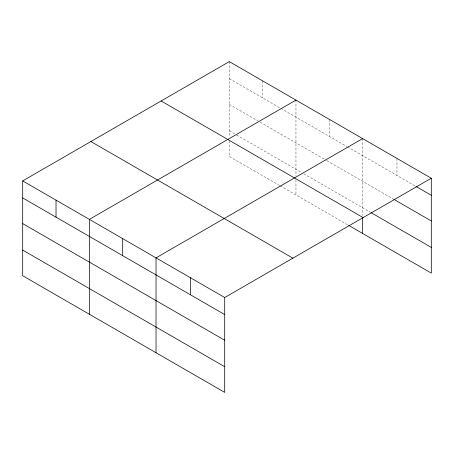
<?xml version="1.0" encoding="UTF-8"?>
<svg xmlns="http://www.w3.org/2000/svg" width="454" height="454" viewBox="0 0 454 454"><rect width="100%" height="100%" fill="white"/><g stroke="black" fill="none" stroke-linecap="round" stroke-linejoin="round"><path stroke-width="0.34" stroke-dasharray="2.27 1.7" d="M229.298 78.661L280.203 108.052M280.81 108.398L346.862 146.534M347.469 146.886L415.359 186.078M229.298 104.341L257.781 120.787M260.204 122.183L326.261 160.319M326.863 160.671L393.283 199.017M229.298 130.797L235.966 134.645M236.574 134.997L301.411 172.435M303.839 173.831L370.589 212.376M279.596 185.516L229.298 156.477L229.298 141.211M280.203 185.868L348.076 225.053M396.961 158.418L396.961 175.46M362.621 138.589L362.621 215.406M329.292 119.345L329.292 136.387M295.957 100.107L295.957 176.226M295.957 179.693L295.957 194.965M262.628 80.863L262.628 97.905M229.298 61.619L229.298 137.046"/><path stroke-width="0.68" d="M22.7 180.896L224.702 297.523L224.702 392.381L22.7 275.76L22.7 180.896L229.298 61.619L431.3 178.24L431.3 273.104L348.683 225.405M295.957 100.107L89.359 219.384L89.359 314.242M362.621 138.589L156.023 257.872L156.023 352.73M224.702 297.523L431.3 178.24M415.972 186.435L431.3 195.282M393.896 199.368L431.3 220.967M371.207 212.727L431.3 247.424M161.119 100.981L363.121 217.602M90.879 141.535L292.881 258.161M22.7 197.938L224.702 314.565M22.7 223.618L224.702 340.245M22.7 250.08L224.702 366.701M362.621 217.489L362.621 233.452M190.362 277.695L190.362 294.737M122.688 238.628L122.688 255.67M56.029 200.14L56.029 217.182"/></g></svg>
